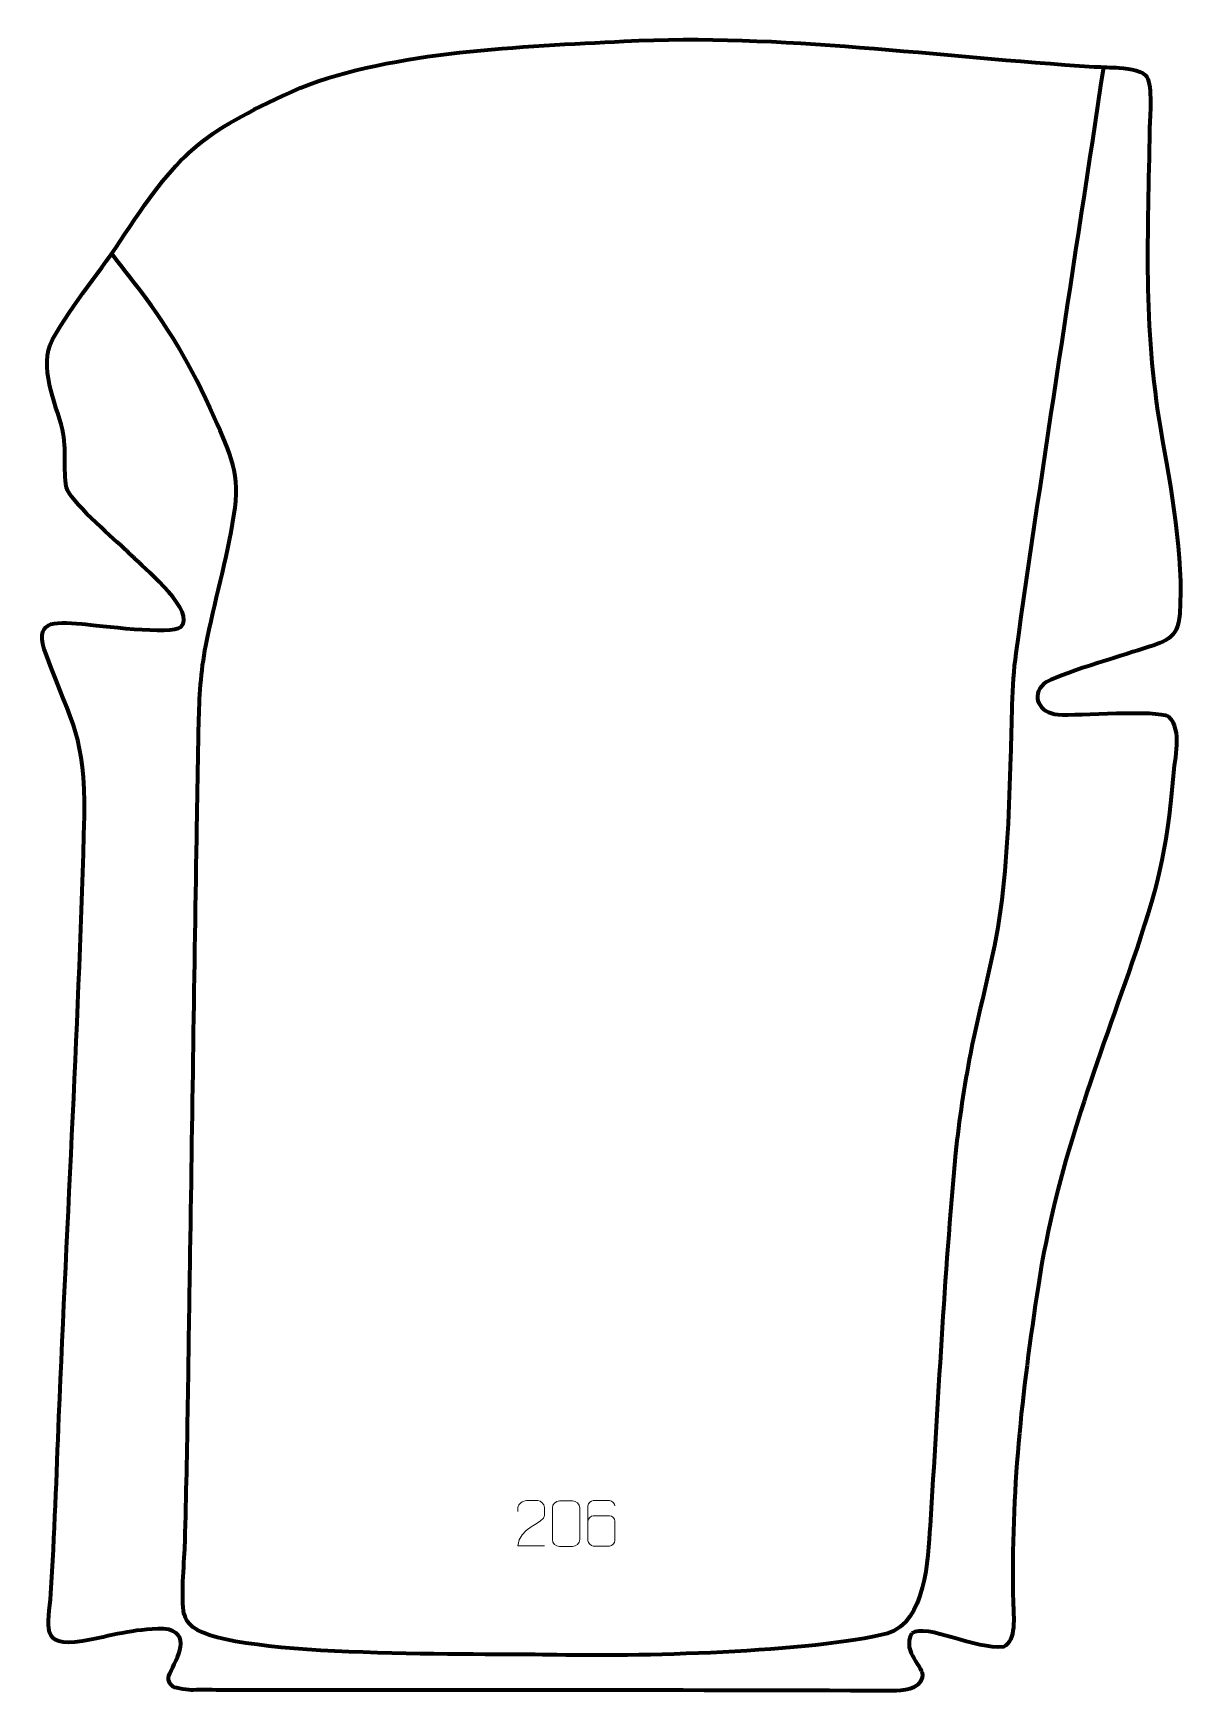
# Model space of a CAD drawing. Header units: millimetres. Extents: x 894 to 1528, y -20 to 893.
import ezdxf

# ---------------------------------------------------------------- set-up
doc = ezdxf.new("R2010")
doc.units = ezdxf.units.MM
doc.header["$MEASUREMENT"] = 0
doc.layers.add('layer 2', color=7, linetype='Continuous')
doc.layers.add('layer 3', color=7, linetype='Continuous')

msp = doc.modelspace()

# ---------------------------------------------------------------- linework, layer by layer
at = {"layer": 'layer 2', "color": 142, "lineweight": 158}
msp.add_open_spline([(1484.0804, 874.2744), (1467.9953, 766.6587), (1450.9575, 659.1894), (1435.8321, 551.4312), (1435.8321, 551.4312), (1433.3429, 533.6406), (1433.542, 512.6135), (1432.9522, 494.3942), (1432.9522, 494.3942), (1432.0396, 466.2041), (1431.1663, 438.5327), (1427.4805, 410.5139), (1427.4805, 410.5139), (1423.784, 383.8134), (1416.0859, 357.6003), (1410.8478, 331.137), (1410.8478, 331.137), (1407.3501, 312.8532), (1404.548, 294.6716), (1402.6396, 276.1503), (1402.6396, 276.1503), (1396.2558, 207.7524), (1393.0219, 139.4408), (1388.5869, 70.9282), (1388.5869, 70.9282), (1387.3829, 52.3356), (1386.2026, 18.1336), (1365.0922, 11.6588), (1365.0922, 11.6588), (1324.7165, 1.1927), (1225.6794, -1.3413), (1178.4048, -0.1058), (1178.4048, -0.1058), (1144.9332, 0.769), (1004.8464, -2.4203), (982.3742, 15.1667), (982.3742, 15.1667), (979.2663, 17.8021), (977.9448, 20.2013), (977.1919, 24.1542), (977.1919, 24.1542), (975.994, 33.4559), (977.7549, 51.9479), (978.0808, 62.1893), (978.0808, 62.1893), (979.4986, 112.7915), (980.0256, 163.4572), (980.8365, 214.0747), (980.8365, 214.0747), (982.1341, 295.0887), (983.2583, 376.1058), (984.6362, 457.1184), (984.6362, 457.1184), (984.9514, 475.6145), (985.2468, 494.1126), (985.6349, 512.6073), (985.6349, 512.6073), (985.9493, 527.2977), (986.7169, 541.1439), (989.5576, 555.6071), (989.5576, 555.6071), (994.2789, 579.6459), (1001.1318, 602.8575), (1005.0372, 627.2877), (1005.0372, 627.2877), (1008.7293, 650.3827), (1003.3233, 660.8191), (994.1776, 681.3393), (994.1776, 681.3393), (981.3976, 709.8887), (968.6434, 732.017), (949.3943, 756.4251), (949.3943, 756.4251), (945.4606, 761.5053), (941.527, 766.5855), (937.5933, 771.6657)], degree=3, knots=[0, 0, 0, 0, 0.05, 0.05, 0.05, 0.05, 0.1, 0.1, 0.1, 0.1, 0.15, 0.15, 0.15, 0.15, 0.2, 0.2, 0.2, 0.2, 0.25, 0.25, 0.25, 0.25, 0.3, 0.3, 0.3, 0.3, 0.35, 0.35, 0.35, 0.35, 0.4, 0.4, 0.4, 0.4, 0.45, 0.45, 0.45, 0.45, 0.5, 0.5, 0.5, 0.5, 0.55, 0.55, 0.55, 0.55, 0.6, 0.6, 0.6, 0.6, 0.65, 0.65, 0.65, 0.65, 0.7, 0.7, 0.7, 0.7, 0.75, 0.75, 0.75, 0.75, 0.8, 0.8, 0.8, 0.8, 0.85, 0.85, 0.85, 0.85, 0.9, 0.9, 0.9, 0.9, 1, 1, 1, 1], dxfattribs=at)
at = {"layer": 'layer 3', "color": 242, "lineweight": 158}
msp.add_open_spline([(1378.5284, 11.8023), (1386.5078, 17.2027), (1414.2342, 2.5041), (1428.9732, 4.2619), (1428.9732, 4.2619), (1436.3639, 7.2076), (1434.5279, 21.774), (1434.3753, 28.5571), (1434.3753, 28.5571), (1432.9904, 90.1066), (1439.0397, 143.131), (1448.2775, 203.6934), (1448.2775, 203.6934), (1458.245, 268.3358), (1478.8948, 320.5023), (1500.0019, 381.5071), (1500.0019, 381.5071), (1513.5469, 421.2806), (1519.1522, 441.536), (1522.4617, 483.7267), (1522.4617, 483.7267), (1523.2259, 493.4009), (1527.741, 509.1161), (1519.9097, 516.6072), (1519.9097, 516.6072), (1513.4602, 520.7081), (1470.3741, 516.9494), (1459.0835, 517.6608), (1459.0835, 517.6608), (1448.7188, 518.8592), (1443.6942, 527.6249), (1451.5082, 534.7593), (1451.5082, 534.7593), (1457.5538, 539.4667), (1495.2568, 550.4682), (1505.2815, 553.7229), (1505.2815, 553.7229), (1517.461, 557.885), (1525.0776, 558.6648), (1526.1576, 573.1714), (1526.1576, 573.1714), (1528.4369, 603.785), (1521.1021, 643.6534), (1515.7239, 674.1322), (1515.7239, 674.1322), (1505.7413, 732.4353), (1508.6476, 781.9419), (1509.5321, 840.2539), (1509.5321, 840.2539), (1509.6958, 846.8795), (1511.2027, 863.6743), (1508.0746, 868.9289), (1508.0746, 868.9289), (1506.1917, 872.0917), (1499.4167, 873.309), (1492.7783, 873.8435), (1492.7783, 873.8435), (1488.195, 874.2125), (1483.6132, 874.2235), (1479.0288, 874.503), (1479.0288, 874.503), (1392.3309, 879.767), (1307.288, 892.9722), (1219.9988, 888.4914), (1219.9988, 888.4914), (1164.8302, 885.6594), (1092.6979, 883.2676), (1041.618, 862.828), (1041.618, 862.828), (990.1885, 839.6862), (975.7009, 829.6935), (944.8047, 782.0209), (944.8047, 782.0209), (932.2066, 762.3522), (916.1468, 744.2507), (905.0561, 724.17), (905.0561, 724.17), (897.1414, 709.3331), (906.7437, 689.7223), (910.5437, 674.7852), (910.5437, 674.7852), (913.0828, 663.0941), (910.7881, 652.9803), (912.8127, 642.7018), (912.8127, 642.7018), (914.4858, 635.5547), (937.4264, 615.8842), (943.8586, 609.8481), (943.8586, 609.8481), (943.8586, 609.8481), (944.9255, 608.8235), (944.9255, 608.8235), (944.9255, 608.8235), (947.1088, 606.7318), (949.2995, 604.6503), (951.4926, 602.569), (951.4926, 602.569), (957.0649, 597.2805), (984.4287, 573.9365), (975.8627, 565.9434), (975.8627, 565.9434), (971.0538, 561.4561), (929.9154, 566.8632), (921.3011, 567.6573), (921.3011, 567.6573), (905.0546, 568.8068), (894.3834, 569.8992), (901.7002, 550.3414), (901.7002, 550.3414), (916.3554, 511.168), (922.9156, 506.0644), (922.6497, 461.7389), (922.6497, 461.7389), (919.704, 351.538), (913.2644, 241.0437), (908.5851, 130.8628), (908.5851, 130.8628), (907.2318, 98.5008), (906.344, 65.965), (904.1478, 33.6582), (904.1478, 33.6582), (902.9354, 15.8242), (897.7638, 3.4858), (921.5099, 7.4803), (921.5099, 7.4803), (937.8275, 10.2253), (948.9468, 14.2197), (966.268, 14.227), (966.268, 14.227), (982.8765, 12.4142), (973.4273, -2.1459), (969.6838, -10.4373), (969.6838, -10.4373), (968.1554, -13.8669), (969.4816, -16.18), (971.5356, -17.682), (971.5356, -17.682), (972.7938, -18.6022), (980.7416, -19.68), (982.2896, -19.5457), (982.2896, -19.5457), (987.523, -19.2843), (994.0198, -19.5228), (999.3374, -19.5233), (999.3374, -19.5233), (1122.1504, -19.5351), (1244.9648, -19.5332), (1367.7772, -19.9339), (1367.7772, -19.9339), (1373.5178, -19.9527), (1382.6348, -19.5506), (1384.2459, -12.5133), (1384.2459, -12.5133), (1385.7275, -6.0419), (1372.6888, 0.3816), (1378.5284, 11.8023)], degree=3, knots=[0, 0, 0, 0, 0.025, 0.025, 0.025, 0.025, 0.05, 0.05, 0.05, 0.05, 0.075, 0.075, 0.075, 0.075, 0.1, 0.1, 0.1, 0.1, 0.125, 0.125, 0.125, 0.125, 0.15, 0.15, 0.15, 0.15, 0.175, 0.175, 0.175, 0.175, 0.2, 0.2, 0.2, 0.2, 0.225, 0.225, 0.225, 0.225, 0.25, 0.25, 0.25, 0.25, 0.275, 0.275, 0.275, 0.275, 0.3, 0.3, 0.3, 0.3, 0.325, 0.325, 0.325, 0.325, 0.35, 0.35, 0.35, 0.35, 0.375, 0.375, 0.375, 0.375, 0.4, 0.4, 0.4, 0.4, 0.425, 0.425, 0.425, 0.425, 0.45, 0.45, 0.45, 0.45, 0.475, 0.475, 0.475, 0.475, 0.5, 0.5, 0.5, 0.5, 0.525, 0.525, 0.525, 0.525, 0.55, 0.55, 0.55, 0.55, 0.575, 0.575, 0.575, 0.575, 0.6, 0.6, 0.6, 0.6, 0.625, 0.625, 0.625, 0.625, 0.65, 0.65, 0.65, 0.65, 0.675, 0.675, 0.675, 0.675, 0.7, 0.7, 0.7, 0.7, 0.725, 0.725, 0.725, 0.725, 0.75, 0.75, 0.75, 0.75, 0.775, 0.775, 0.775, 0.775, 0.8, 0.8, 0.8, 0.8, 0.825, 0.825, 0.825, 0.825, 0.85, 0.85, 0.85, 0.85, 0.875, 0.875, 0.875, 0.875, 0.9, 0.9, 0.9, 0.9, 0.925, 0.925, 0.925, 0.925, 0.95, 0.95, 0.95, 0.95, 1, 1, 1, 1], dxfattribs=at)
at = {"layer": 'layer 3', "color": 250, "lineweight": 9}
for points, knots in [([(1176.2294, 59.8173), (1171.315, 59.8176), (1166.4006, 59.8176), (1161.4865, 59.8173), (1161.4865, 59.8173), (1161.4865, 69.7496), (1176.1375, 72.3908), (1176.2294, 76.7011), (1176.2294, 76.7011), (1176.2291, 78.1252), (1176.2291, 79.5489), (1176.2294, 80.9722), (1176.2294, 80.9722), (1176.2125, 83.0493), (1174.0897, 84.7741), (1172.4187, 84.7914), (1172.4187, 84.7914), (1170.3455, 84.791), (1168.2726, 84.791), (1166.2002, 84.7914), (1166.2002, 84.7914), (1164.3781, 84.8079), (1161.5534, 83.0158), (1161.4865, 80.9222), (1161.4865, 80.9222), (1161.4865, 80.9222), (1161.4865, 78.8674), (1161.4865, 78.8674)], [0, 0, 0, 0, 0.125, 0.125, 0.125, 0.125, 0.25, 0.25, 0.25, 0.25, 0.375, 0.375, 0.375, 0.375, 0.5, 0.5, 0.5, 0.5, 0.625, 0.625, 0.625, 0.625, 0.75, 0.75, 0.75, 0.75, 1, 1, 1, 1]), ([(1184.4382, 84.6029), (1186.8043, 84.6029), (1189.1708, 84.6029), (1191.5373, 84.6029), (1191.5373, 84.6029), (1193.5178, 84.6385), (1195.5438, 83.1442), (1195.5709, 80.7021), (1195.5709, 80.7021), (1195.5705, 74.9447), (1195.5705, 69.1869), (1195.5709, 63.4287), (1195.5709, 63.4287), (1195.4288, 61.1011), (1193.7224, 59.6188), (1191.5373, 59.608), (1191.5373, 59.608), (1189.1649, 59.6084), (1186.7925, 59.6084), (1184.4205, 59.608), (1184.4205, 59.608), (1182.462, 59.5024), (1180.4556, 61.3903), (1180.467, 63.4113), (1180.467, 63.4113), (1180.4674, 69.1919), (1180.4674, 74.9722), (1180.467, 80.752), (1180.467, 80.752), (1180.4713, 82.894), (1182.2484, 84.6165), (1184.4382, 84.6029)], [0, 0, 0, 0, 0.11111111, 0.11111111, 0.11111111, 0.11111111, 0.22222222, 0.22222222, 0.22222222, 0.22222222, 0.33333333, 0.33333333, 0.33333333, 0.33333333, 0.44444444, 0.44444444, 0.44444444, 0.44444444, 0.55555556, 0.55555556, 0.55555556, 0.55555556, 0.66666667, 0.66666667, 0.66666667, 0.66666667, 0.77777778, 0.77777778, 0.77777778, 0.77777778, 1, 1, 1, 1]), ([(1214.9239, 81.8477), (1214.8998, 83.1872), (1213.5436, 84.8404), (1211.9717, 84.8061), (1211.9717, 84.8061), (1208.9869, 84.8058), (1206.0017, 84.8058), (1203.0163, 84.8061), (1203.0163, 84.8061), (1201.7972, 84.821), (1200.069, 83.3834), (1200.064, 81.8477), (1200.064, 81.8477), (1200.0643, 75.4872), (1200.0643, 69.1264), (1200.064, 62.7657), (1200.064, 62.7657), (1200.0687, 61.6028), (1201.7972, 59.8317), (1203.0163, 59.8073), (1203.0163, 59.8073), (1206.0017, 59.8076), (1208.9869, 59.8076), (1211.9717, 59.8073), (1211.9717, 59.8073), (1213.2498, 59.8511), (1214.9195, 61.4656), (1214.9239, 62.7657), (1214.9239, 62.7657), (1214.9239, 66.349), (1214.9239, 69.9321), (1214.9239, 73.5148), (1214.9239, 73.5148), (1214.8854, 74.993), (1213.3027, 76.4259), (1211.9717, 76.4239), (1211.9717, 76.4239), (1208.9869, 76.4242), (1206.0017, 76.4242), (1203.0163, 76.4239), (1203.0163, 76.4239), (1201.6868, 76.4289), (1200.0438, 74.9216), (1200.0855, 73.4931)], [0, 0, 0, 0, 0.08333333, 0.08333333, 0.08333333, 0.08333333, 0.16666667, 0.16666667, 0.16666667, 0.16666667, 0.25, 0.25, 0.25, 0.25, 0.33333333, 0.33333333, 0.33333333, 0.33333333, 0.41666667, 0.41666667, 0.41666667, 0.41666667, 0.5, 0.5, 0.5, 0.5, 0.58333333, 0.58333333, 0.58333333, 0.58333333, 0.66666667, 0.66666667, 0.66666667, 0.66666667, 0.75, 0.75, 0.75, 0.75, 0.83333333, 0.83333333, 0.83333333, 0.83333333, 1, 1, 1, 1])]:
    msp.add_open_spline(points, degree=3, knots=knots, dxfattribs=at)

doc.saveas('drawing.dxf')
